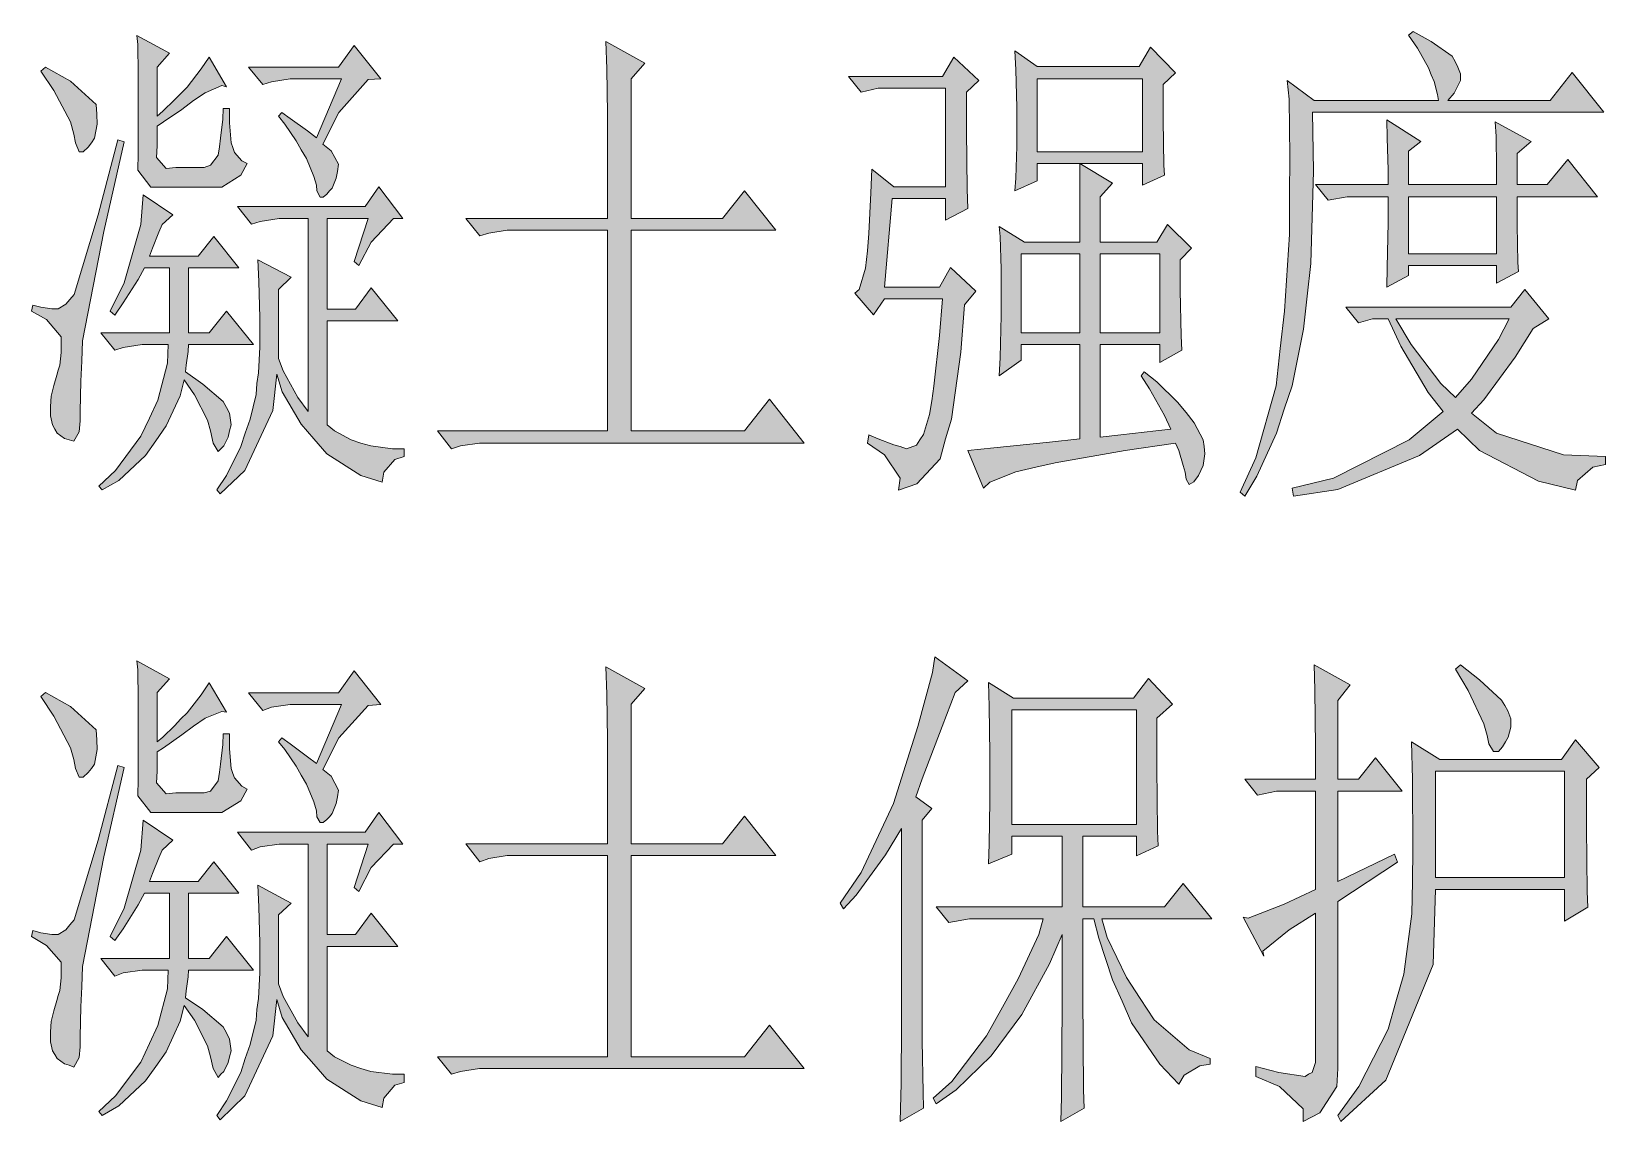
# Model space of a CAD drawing. Header units: millimetres. Extents: x 0 to 586, y 0 to 414.
# Drawn here: x 398.81 to 411.15, y 154.86 to 163.4 of the extents above; entities that cross this region are included whole.
import ezdxf

# ---------------------------------------------------------------- set-up
doc = ezdxf.new("R2010")
doc.units = ezdxf.units.MM

msp = doc.modelspace()

# ---------------------------------------------------------------- hatches: boundary and pattern name
h = msp.add_hatch(color=0)
h.dxf.hatch_style = 2
h.paths.add_polyline_path([(399.647833, 162.440056), (399.647833, 162.902194), (399.647833, 163.064472), (399.644306, 163.293778), (399.63725, 163.364333), (399.894778, 163.22675), (399.796, 163.117389), (399.796, 162.732861), (399.841861, 162.771667), (399.933583, 162.859861), (399.982972, 162.90925), (400.032361, 162.958639), (400.141722, 163.103278), (400.205222, 163.195), (400.339278, 162.962167), (400.304, 162.97275), (400.173472, 162.916306), (400.08175, 162.856333), (399.990028, 162.785778), (399.845389, 162.687), (399.796, 162.65525), (399.796, 162.500028), (399.792472, 162.408306), (399.866556, 162.323639), (399.944167, 162.330694), (400.166417, 162.330694), (400.215806, 162.348333), (400.275778, 162.425944), (400.286361, 162.492972), (400.293417, 162.56), (400.311056, 162.708167), (400.314583, 162.792833), (400.363972, 162.792833), (400.363972, 162.679944), (400.378083, 162.524722), (400.388667, 162.485917), (400.402778, 162.447111), (400.459222, 162.383611), (400.501556, 162.362444), (400.452167, 162.270722), (400.304, 162.175472), (400.205222, 162.175472), (399.8595, 162.175472), (399.746611, 162.175472), (399.644306, 162.309528)])
h = msp.add_hatch(color=0)
h.dxf.hatch_style = 2
h.paths.add_polyline_path([(408.65425, 163.011556), (408.865917, 162.856333), (409.839583, 162.856333), (409.832528, 162.902194), (409.804306, 163.0045), (409.783139, 163.057417), (409.761972, 163.110333), (409.673778, 163.265556), (409.603222, 163.367861), (409.642028, 163.396083), (409.783139, 163.318472), (409.945417, 163.202056), (409.970111, 163.159722), (409.991278, 163.117389), (410.012444, 163.064472), (410.012444, 163.011556), (409.963056, 162.912778), (409.913667, 162.856333), (410.714472, 162.856333), (410.887333, 163.075056), (411.134278, 162.764611), (408.851806, 162.764611), (408.858861, 162.302472), (408.837694, 161.579278), (408.809472, 161.32175), (408.78125, 161.064222), (408.693056, 160.619722), (408.629556, 160.436278), (408.569583, 160.249306), (408.414361, 159.910639), (408.322639, 159.755417), (408.283833, 159.787167), (408.407306, 160.055278), (408.566056, 160.619722), (408.597806, 160.912528), (408.633083, 161.205333), (408.671889, 161.805056), (408.671889, 162.108444), (408.675417, 162.415361), (408.668361, 162.866917)])
h = msp.add_hatch(color=0)
h.dxf.hatch_style = 2
h.paths.add_polyline_path([(401.094222, 162.514139), (401.16125, 162.461222), (401.217694, 162.355389), (401.210639, 162.298944), (401.200056, 162.246028), (401.168306, 162.168417), (401.147139, 162.14725), (401.125972, 162.122556), (401.09775, 162.097861), (401.073056, 162.097861), (401.048361, 162.14725), (401.044833, 162.193111), (401.023667, 162.260139), (400.967222, 162.40125), (400.924889, 162.468278), (400.886083, 162.538833), (400.797889, 162.669361), (400.7485, 162.732861), (400.773194, 162.761083), (400.840222, 162.715222), (400.974278, 162.616444), (401.044833, 162.563528), (401.242389, 163.025667), (400.921361, 163.025667), (400.840222, 163.025667), (400.692056, 163.000972), (400.625028, 162.979806), (400.512139, 163.117389), (401.217694, 163.117389), (401.341167, 163.286722), (401.549306, 163.025667), (401.450528, 163.018611), (401.221222, 162.761083)])
h = msp.add_hatch(color=0)
h.dxf.hatch_style = 2
h.paths.add_polyline_path([(403.327306, 162.609389), (403.327306, 162.7505), (403.32025, 163.103278), (403.313194, 163.318472), (403.620111, 163.149139), (403.51075, 163.025667), (403.51075, 161.932056), (404.226889, 161.932056), (404.39975, 162.14725), (404.646694, 161.840333), (403.51075, 161.840333), (403.51075, 160.266944), (404.39975, 160.266944), (404.597306, 160.513889), (404.868944, 160.171694), (402.3995, 160.171694), (402.321889, 160.171694), (402.173722, 160.150528), (402.103167, 160.125833), (401.993806, 160.266944), (403.327306, 160.266944), (403.327306, 161.840333), (402.62175, 161.840333), (402.540611, 161.840333), (402.395972, 161.815639), (402.325417, 161.794472), (402.216056, 161.932056), (403.327306, 161.932056)])
h = msp.add_hatch(color=0)
h.paths.add_polyline_path([(406.519944, 163.244389), (406.692806, 163.120917), (407.493611, 163.120917), (407.581806, 163.272611), (407.779361, 163.071528), (407.680583, 162.979806), (407.680583, 162.701111), (407.687639, 162.348333), (407.691167, 162.270722), (407.518306, 162.193111), (407.518306, 162.362444), (407.027944, 162.362444), (407.285472, 162.207222), (407.186694, 162.101389), (407.186694, 161.745083), (407.631194, 161.745083), (407.715861, 161.882667), (407.902833, 161.699222), (407.814639, 161.6075), (407.814639, 161.367611), (407.821694, 161.011306), (407.82875, 160.898417), (407.655889, 160.803167), (407.655889, 160.944278), (407.186694, 160.944278), (407.186694, 160.217556), (407.348972, 160.235194), (407.624139, 160.266944), (407.740556, 160.281056), (407.691167, 160.386889), (407.57475, 160.595028), (407.507722, 160.697333), (407.532417, 160.729083), (407.631194, 160.651472), (407.793472, 160.492722), (407.8605, 160.411583), (407.924, 160.330444), (407.994556, 160.196389), (408.001611, 160.143472), (408.008667, 160.087028), (407.994556, 159.995306), (407.976917, 159.9565), (407.959278, 159.917694), (407.920472, 159.868306), (407.902833, 159.857722), (407.885194, 159.847139), (407.8605, 159.889472), (407.853444, 159.942389), (407.839333, 159.995306), (407.804056, 160.111722), (407.779361, 160.171694), (407.38425, 160.111722), (406.833917, 160.016472), (406.682222, 159.981194), (406.527, 159.945917), (406.322389, 159.864778), (406.273, 159.818917), (406.149528, 160.111722), (406.354139, 160.132889), (406.791583, 160.17875), (407.027944, 160.203444), (407.027944, 160.944278), (406.569333, 160.944278), (406.569333, 160.820806), (406.396472, 160.697333), (406.403528, 160.841972), (406.410583, 161.170056), (406.410583, 161.3535), (406.410583, 161.533417), (406.403528, 161.790944), (406.396472, 161.868556), (406.594028, 161.745083), (407.027944, 161.745083), (407.027944, 162.362444), (406.692806, 162.362444), (406.692806, 162.224861), (406.519944, 162.14725), (406.527, 162.246028), (406.534056, 162.4965), (406.534056, 162.648194), (406.534056, 162.799889), (406.527, 163.096222)])
h.paths.add_polyline_path([(406.692806, 163.025667), (406.692806, 162.454167), (407.518306, 162.454167), (407.518306, 163.025667)])
h.paths.add_polyline_path([(407.186694, 161.653361), (407.186694, 161.036), (407.655889, 161.036), (407.655889, 161.653361)])
h.paths.add_polyline_path([(406.569333, 161.653361), (406.569333, 161.036), (407.027944, 161.036), (407.027944, 161.653361)])
h = msp.add_hatch(color=0)
h.dxf.hatch_style = 2
h.paths.add_polyline_path([(398.885833, 163.085639), (398.921111, 163.117389), (399.118667, 163.008028), (399.31975, 162.824583), (399.323278, 162.746972), (399.326806, 162.669361), (399.305639, 162.56), (399.280944, 162.524722), (399.25625, 162.489444), (399.217444, 162.454167), (399.206861, 162.454167), (399.185694, 162.454167), (399.157472, 162.524722), (399.143361, 162.59175), (399.118667, 162.687), (398.988139, 162.933944)])
h = msp.add_hatch(color=0)
h.dxf.hatch_style = 2
h.paths.add_polyline_path([(405.214667, 163.043306), (405.951972, 163.043306), (406.040167, 163.195), (406.237722, 163.011556), (406.138944, 162.919833), (406.138944, 162.616444), (406.146, 162.161361), (406.149528, 162.009667), (405.976667, 161.917944), (405.976667, 162.087278), (405.556861, 162.087278), (405.496889, 161.392306), (405.927278, 161.392306), (406.015472, 161.547528), (406.213028, 161.360556), (406.124833, 161.254722), (406.096611, 160.884306), (406.022528, 160.358667), (405.976667, 160.203444), (405.934333, 160.048222), (405.750889, 159.850667), (405.60625, 159.801278), (405.620361, 159.896528), (405.496889, 160.079972), (405.362833, 160.171694), (405.373417, 160.235194), (405.4475, 160.203444), (405.570972, 160.157583), (405.620361, 160.143472), (405.66975, 160.125833), (405.747361, 160.154056), (405.775583, 160.196389), (405.803806, 160.238722), (405.849667, 160.393944), (405.867306, 160.503306), (405.884944, 160.616194), (405.927278, 161.014833), (405.951972, 161.300583), (405.496889, 161.300583), (405.412222, 161.177111), (405.264056, 161.346444), (405.299333, 161.374667), (405.348722, 161.540472), (405.362833, 161.678056), (405.373417, 161.812111), (405.391056, 162.133139), (405.398111, 162.316583), (405.570972, 162.179), (405.976667, 162.179), (405.976667, 162.951583), (405.4475, 162.951583), (405.313444, 162.919833)])
h = msp.add_hatch(color=0)
h.paths.add_polyline_path([(409.433889, 161.392306), (409.437417, 161.547528), (409.444472, 161.900306), (409.444472, 162.101389), (409.123444, 162.101389), (408.975278, 162.073167), (408.8765, 162.196639), (409.444472, 162.196639), (409.444472, 162.309528), (409.437417, 162.563528), (409.433889, 162.704639), (409.702, 162.535306), (409.603222, 162.457694), (409.603222, 162.196639), (410.294667, 162.196639), (410.294667, 162.327167), (410.291139, 162.574111), (410.284083, 162.687), (410.566306, 162.535306), (410.456944, 162.440056), (410.456944, 162.196639), (410.689778, 162.196639), (410.852056, 162.394194), (411.084889, 162.101389), (410.456944, 162.101389), (410.456944, 161.879139), (410.460472, 161.586333), (410.467528, 161.515778), (410.294667, 161.424056), (410.294667, 161.561639), (409.603222, 161.561639), (409.603222, 161.484028)])
h.paths.add_polyline_path([(409.603222, 162.101389), (409.603222, 161.653361), (410.294667, 161.653361), (410.294667, 162.101389)])
h = msp.add_hatch(color=0)
h.dxf.hatch_style = 2
h.paths.add_polyline_path([(398.822333, 161.251194), (398.885833, 161.237083), (398.9705, 161.222972), (398.995194, 161.222972), (399.019889, 161.222972), (399.079861, 161.25825), (399.111611, 161.297056), (399.146889, 161.335861), (399.333861, 161.960278), (399.489083, 162.545889), (399.538472, 162.531778), (399.379722, 161.82975), (399.210389, 160.9725), (399.206861, 160.81375), (399.199806, 160.655), (399.19275, 160.418639), (399.19275, 160.344556), (399.185694, 160.259889), (399.143361, 160.185806), (399.108083, 160.196389), (399.069278, 160.206972), (399.012833, 160.249306), (398.995194, 160.281056), (398.977556, 160.312806), (398.959917, 160.383361), (398.959917, 160.418639), (398.959917, 160.457444), (398.966972, 160.538583), (398.977556, 160.580917), (398.988139, 160.62325), (399.009306, 160.704389), (399.019889, 160.743194), (399.034, 160.782), (399.044583, 160.880778), (399.044583, 160.944278), (399.044583, 161.00425), (398.928167, 161.138306), (398.81175, 161.205333)])
h = msp.add_hatch(color=0)
h.dxf.hatch_style = 2
h.paths.add_polyline_path([(400.339278, 161.205333), (400.550944, 160.944278), (400.042944, 160.944278), (400.039417, 160.887833), (400.025306, 160.782), (400.01825, 160.729083), (400.155833, 160.633833), (400.314583, 160.49625), (400.339278, 160.450389), (400.363972, 160.404528), (400.378083, 160.312806), (400.363972, 160.266944), (400.353389, 160.217556), (400.318111, 160.150528), (400.296944, 160.125833), (400.275778, 160.104667), (400.236972, 160.171694), (400.215806, 160.266944), (400.191111, 160.351611), (400.088806, 160.549167), (400.007667, 160.665583), (399.975917, 160.542111), (399.866556, 160.30575), (399.785417, 160.189333), (399.704278, 160.072917), (399.496139, 159.878889), (399.365611, 159.804806), (399.340917, 159.833028), (399.471444, 159.9565), (399.669, 160.224611), (399.736028, 160.365722), (399.803056, 160.506833), (399.877139, 160.796111), (399.884194, 160.944278), (399.760722, 160.944278), (399.679583, 160.944278), (399.531417, 160.919583), (399.464389, 160.898417), (399.355028, 161.036), (399.894778, 161.036), (399.894778, 161.544), (399.697222, 161.544), (399.647833, 161.452278), (399.531417, 161.268833), (399.464389, 161.173583), (399.429111, 161.205333), (399.538472, 161.427583), (399.669, 161.882667), (399.686639, 162.1155), (399.919472, 161.960278), (399.834806, 161.882667), (399.810111, 161.822694), (399.760722, 161.699222), (399.736028, 161.635722), (400.117028, 161.635722), (400.2405, 161.790944), (400.438056, 161.544), (400.042944, 161.544), (400.042944, 161.036), (400.205222, 161.036)])
h = msp.add_hatch(color=0)
h.dxf.hatch_style = 2
h.paths.add_polyline_path([(400.265194, 159.804806), (400.339278, 159.917694), (400.452167, 160.143472), (400.487444, 160.249306), (400.52625, 160.358667), (400.572111, 160.552694), (400.579167, 160.637361), (400.58975, 160.722028), (400.600333, 160.923111), (400.600333, 161.036), (400.600333, 161.152417), (400.593278, 161.438167), (400.586222, 161.6075), (400.847278, 161.469917), (400.7485, 161.374667), (400.7485, 160.834917), (400.783778, 160.736139), (400.900194, 160.528), (400.981333, 160.418639), (400.981333, 161.932056), (400.833167, 161.932056), (400.752028, 161.932056), (400.603861, 161.907361), (400.536833, 161.886194), (400.427472, 162.023778), (401.425833, 162.023778), (401.535194, 162.179), (401.722167, 161.932056), (401.648083, 161.932056), (401.475222, 161.745083), (401.376444, 161.561639), (401.341167, 161.593389), (401.450528, 161.932056), (401.1295, 161.932056), (401.1295, 161.219444), (401.35175, 161.219444), (401.475222, 161.388778), (401.683361, 161.127722), (401.1295, 161.127722), (401.1295, 160.312806), (401.185944, 160.266944), (401.316472, 160.196389), (401.394083, 160.171694), (401.471694, 160.150528), (401.641028, 160.125833), (401.73275, 160.125833), (401.73275, 160.065861), (401.658667, 160.041167), (401.574, 159.942389), (401.559889, 159.864778), (401.394083, 159.917694), (401.125972, 160.087028), (401.023667, 160.203444), (400.924889, 160.319861), (400.776722, 160.573861), (400.734389, 160.711444), (400.702639, 160.425694), (400.483917, 159.9565), (400.289889, 159.773056)])
h = msp.add_hatch(color=0)
h.paths.add_polyline_path([(410.580417, 161.06775), (410.439306, 160.8455), (410.195889, 160.510361), (410.097111, 160.404528), (410.294667, 160.249306), (410.820306, 160.079972), (411.148389, 160.065861), (411.148389, 160.002361), (411.049611, 159.981194), (410.929667, 159.878889), (410.912028, 159.801278), (410.62275, 159.871833), (410.160611, 160.111722), (409.98775, 160.281056), (409.691417, 160.072917), (409.049361, 159.808333), (408.703639, 159.755417), (408.693056, 159.818917), (409.017611, 159.896528), (409.610278, 160.196389), (409.874861, 160.418639), (409.758444, 160.566806), (409.54325, 160.930167), (409.444472, 161.145361), (409.321, 161.145361), (409.211639, 161.113611), (409.112861, 161.237083), (410.407556, 161.237083), (410.516917, 161.374667), (410.703889, 161.145361)])
h.paths.add_polyline_path([(409.504444, 161.145361), (409.624389, 160.944278), (409.857222, 160.637361), (409.973639, 160.528), (410.097111, 160.672639), (410.308778, 160.983083), (410.393444, 161.145361)])
h = msp.add_hatch(color=0)
h.dxf.hatch_style = 2
h.paths.add_polyline_path([(399.647833, 157.536444), (399.647833, 157.998583), (399.647833, 158.160861), (399.644306, 158.393694), (399.63725, 158.46425), (399.894778, 158.323139), (399.796, 158.217306), (399.796, 157.82925), (399.841861, 157.868056), (399.933583, 157.95625), (399.982972, 158.009167), (400.032361, 158.058556), (400.141722, 158.199667), (400.205222, 158.291389), (400.339278, 158.062083), (400.304, 158.069139), (400.173472, 158.016222), (400.08175, 157.952722), (399.990028, 157.885694), (399.845389, 157.783389), (399.796, 157.751639), (399.796, 157.599944), (399.792472, 157.508222), (399.866556, 157.423556), (399.944167, 157.430611), (400.166417, 157.430611), (400.215806, 157.444722), (400.275778, 157.525861), (400.286361, 157.592889), (400.293417, 157.656389), (400.311056, 157.808083), (400.314583, 157.89275), (400.363972, 157.89275), (400.363972, 157.776333), (400.378083, 157.621111), (400.388667, 157.582306), (400.402778, 157.547028), (400.459222, 157.483528), (400.501556, 157.458833), (400.452167, 157.367111), (400.304, 157.275389), (400.205222, 157.275389), (399.8595, 157.275389), (399.746611, 157.275389), (399.644306, 157.405917)])
h = msp.add_hatch(color=0)
h.dxf.hatch_style = 2
h.paths.add_polyline_path([(403.327306, 157.709306), (403.327306, 157.846889), (403.32025, 158.203194), (403.313194, 158.418389), (403.620111, 158.249056), (403.51075, 158.125583), (403.51075, 157.031972), (404.226889, 157.031972), (404.39975, 157.247167), (404.646694, 156.94025), (403.51075, 156.94025), (403.51075, 155.363333), (404.39975, 155.363333), (404.597306, 155.610278), (404.868944, 155.271611), (402.3995, 155.271611), (402.321889, 155.271611), (402.173722, 155.246917), (402.103167, 155.22575), (401.993806, 155.363333), (403.327306, 155.363333), (403.327306, 156.94025), (402.62175, 156.94025), (402.540611, 156.94025), (402.395972, 156.915556), (402.325417, 156.890861), (402.216056, 157.031972), (403.327306, 157.031972)])
h = msp.add_hatch(color=0)
h.dxf.hatch_style = 2
h.paths.add_polyline_path([(405.793222, 155.7655), (405.793222, 155.486806), (405.800278, 155.084639), (405.803806, 154.961167), (405.620361, 154.855333), (405.627417, 155.155194), (405.630944, 155.624389), (405.630944, 155.79725), (405.630944, 157.151917), (405.503944, 156.943778), (405.274639, 156.629806), (405.175861, 156.520444), (405.151167, 156.566306), (405.313444, 156.806194), (405.567444, 157.345944), (405.662694, 157.645806), (405.757944, 157.949194), (405.874361, 158.372528), (405.892, 158.496), (406.149528, 158.309028), (406.05075, 158.217306), (405.948444, 157.949194), (405.793222, 157.539972), (405.743833, 157.398861), (405.867306, 157.307139), (405.793222, 157.215417)])
h = msp.add_hatch(color=0)
h.dxf.hatch_style = 2
h.paths.add_polyline_path([(408.308528, 156.456944), (408.347333, 156.449889), (408.629556, 156.55925), (408.8765, 156.672139), (408.8765, 157.444722), (408.569583, 157.444722), (408.421417, 157.412972), (408.322639, 157.536444), (408.8765, 157.536444), (408.8765, 157.790444), (408.869444, 158.238472), (408.865917, 158.4325), (409.148139, 158.277278), (409.049361, 158.153806), (409.049361, 157.536444), (409.211639, 157.536444), (409.345694, 157.705778), (409.553833, 157.444722), (409.049361, 157.444722), (409.049361, 156.735639), (409.493861, 156.950833), (409.518556, 156.887333), (409.049361, 156.580417), (409.049361, 155.271611), (409.042306, 155.1305), (408.90825, 154.922361), (408.777722, 154.855333), (408.777722, 154.954111), (408.594278, 155.1305), (408.407306, 155.208111), (408.407306, 155.285722), (408.587222, 155.239861), (408.795361, 155.208111), (408.820056, 155.22575), (408.848278, 155.239861), (408.8765, 155.317472), (408.8765, 155.377444), (408.8765, 156.488694), (408.668361, 156.358167), (408.46375, 156.188833), (408.470806, 156.150028)])
h = msp.add_hatch(color=0)
h.dxf.hatch_style = 2
h.paths.add_polyline_path([(410.012444, 158.4325), (410.160611, 158.316083), (410.333472, 158.157333), (410.358167, 158.115), (410.382861, 158.072667), (410.407556, 158.009167), (410.407556, 157.984472), (410.407556, 157.945667), (410.386389, 157.868056), (410.365222, 157.82925), (410.340528, 157.790444), (410.308778, 157.755167), (410.294667, 157.755167), (410.269972, 157.755167), (410.234694, 157.815139), (410.220583, 157.878639), (410.195889, 157.970361), (410.072417, 158.231417), (409.973639, 158.40075)])
h = msp.add_hatch(color=0)
h.dxf.hatch_style = 2
h.paths.add_polyline_path([(401.094222, 157.614056), (401.16125, 157.561139), (401.217694, 157.451778), (401.210639, 157.398861), (401.200056, 157.345944), (401.168306, 157.268333), (401.147139, 157.243639), (401.125972, 157.222472), (401.09775, 157.197778), (401.073056, 157.197778), (401.048361, 157.243639), (401.044833, 157.2895), (401.023667, 157.360056), (400.967222, 157.497639), (400.924889, 157.568194), (400.886083, 157.63875), (400.797889, 157.769278), (400.7485, 157.82925), (400.773194, 157.861), (400.840222, 157.815139), (400.974278, 157.712833), (401.044833, 157.659917), (401.242389, 158.122056), (400.921361, 158.122056), (400.840222, 158.122056), (400.692056, 158.100889), (400.625028, 158.076194), (400.512139, 158.213778), (401.217694, 158.213778), (401.341167, 158.386639), (401.549306, 158.122056), (401.450528, 158.115), (401.221222, 157.861)])
h = msp.add_hatch(color=0)
h.paths.add_polyline_path([(407.631194, 158.016222), (407.631194, 157.631694), (407.63825, 157.13075), (407.641778, 157.014333), (407.472444, 156.936722), (407.472444, 157.091944), (407.052639, 157.091944), (407.052639, 156.538083), (407.691167, 156.538083), (407.839333, 156.721528), (408.061583, 156.442833), (407.200806, 156.442833), (407.243139, 156.298194), (407.394833, 155.984222), (407.500667, 155.818417), (407.610028, 155.652611), (407.885194, 155.41625), (408.051, 155.349222), (408.051, 155.303361), (407.969861, 155.292778), (407.846389, 155.218694), (407.804056, 155.148139), (407.655889, 155.303361), (407.433639, 155.627917), (407.359556, 155.79725), (407.285472, 155.966583), (407.176111, 156.291139), (407.137306, 156.442833), (407.052639, 156.442833), (407.052639, 155.843111), (407.056167, 155.102278), (407.063222, 154.961167), (406.879778, 154.855333), (406.883306, 155.045833), (406.890361, 155.779611), (406.890361, 156.319361), (406.791583, 156.090056), (406.572861, 155.694944), (406.452917, 155.532667), (406.332972, 155.370389), (406.057806, 155.102278), (405.902583, 154.992917), (405.877889, 155.038778), (406.026056, 155.169306), (406.297694, 155.525611), (406.421167, 155.751389), (406.544639, 155.973639), (406.706917, 156.319361), (406.742194, 156.442833), (406.163639, 156.442833), (406.001361, 156.414611), (405.902583, 156.538083), (406.890361, 156.538083), (406.890361, 157.091944), (406.49525, 157.091944), (406.49525, 156.950833), (406.311806, 156.873222), (406.318861, 157.028444), (406.322389, 157.367111), (406.322389, 157.554083), (406.322389, 157.737528), (406.318861, 158.107944), (406.311806, 158.294917), (406.509361, 158.171444), (407.44775, 158.171444), (407.567694, 158.326667), (407.754667, 158.125583)])
h.paths.add_polyline_path([(406.49525, 158.079722), (406.49525, 157.183667), (407.472444, 157.183667), (407.472444, 158.079722)])
h = msp.add_hatch(color=0)
h.dxf.hatch_style = 2
h.paths.add_polyline_path([(398.885833, 158.185556), (398.921111, 158.217306), (399.118667, 158.107944), (399.31975, 157.9245), (399.323278, 157.846889), (399.326806, 157.769278), (399.305639, 157.656389), (399.280944, 157.621111), (399.25625, 157.589361), (399.217444, 157.554083), (399.206861, 157.554083), (399.185694, 157.554083), (399.157472, 157.621111), (399.143361, 157.691667), (399.118667, 157.783389), (398.988139, 158.030333)])
h = msp.add_hatch(color=0)
h.paths.add_polyline_path([(411.000222, 157.536444), (411.000222, 157.158972), (411.00375, 156.658028), (411.010806, 156.534556), (410.827361, 156.425194), (410.827361, 156.672139), (409.814889, 156.672139), (409.79725, 156.086528), (409.426833, 155.179889), (409.074056, 154.855333), (409.049361, 154.901194), (409.215167, 155.1305), (409.444472, 155.578528), (409.504444, 155.793722), (409.567944, 156.008917), (409.631444, 156.481639), (409.634972, 156.735639), (409.6385, 156.989639), (409.634972, 157.536444), (409.627917, 157.82925), (409.850167, 157.691667), (410.802667, 157.691667), (410.912028, 157.846889), (411.099, 157.628167)])
h.paths.add_polyline_path([(409.814889, 157.599944), (409.814889, 156.767389), (410.827361, 156.767389), (410.827361, 157.599944)])
h = msp.add_hatch(color=0)
h.dxf.hatch_style = 2
h.paths.add_polyline_path([(398.822333, 156.351111), (398.885833, 156.333472), (398.9705, 156.319361), (398.995194, 156.319361), (399.019889, 156.319361), (399.079861, 156.358167), (399.111611, 156.396972), (399.146889, 156.435778), (399.333861, 157.060194), (399.489083, 157.645806), (399.538472, 157.628167), (399.379722, 156.929667), (399.210389, 156.068889), (399.206861, 155.910139), (399.199806, 155.754917), (399.19275, 155.518556), (399.19275, 155.440944), (399.185694, 155.356278), (399.143361, 155.282194), (399.108083, 155.296306), (399.069278, 155.306889), (399.012833, 155.349222), (398.995194, 155.380972), (398.977556, 155.409194), (398.959917, 155.47975), (398.959917, 155.518556), (398.959917, 155.557361), (398.966972, 155.6385), (398.977556, 155.680833), (398.988139, 155.723167), (399.009306, 155.804306), (399.019889, 155.843111), (399.034, 155.881917), (399.044583, 155.980694), (399.044583, 156.044194), (399.044583, 156.104167), (398.928167, 156.234694), (398.81175, 156.30525)])
h = msp.add_hatch(color=0)
h.dxf.hatch_style = 2
h.paths.add_polyline_path([(400.339278, 156.30525), (400.550944, 156.040667), (400.042944, 156.040667), (400.039417, 155.98775), (400.025306, 155.878389), (400.01825, 155.825472), (400.155833, 155.73375), (400.314583, 155.596167), (400.339278, 155.550306), (400.363972, 155.500917), (400.378083, 155.409194), (400.363972, 155.363333), (400.353389, 155.317472), (400.318111, 155.246917), (400.296944, 155.22575), (400.275778, 155.201056), (400.236972, 155.271611), (400.215806, 155.363333), (400.191111, 155.448), (400.088806, 155.649083), (400.007667, 155.7655), (399.975917, 155.642028), (399.866556, 155.402139), (399.785417, 155.285722), (399.704278, 155.172833), (399.496139, 154.978806), (399.365611, 154.901194), (399.340917, 154.932944), (399.471444, 155.056417), (399.669, 155.321), (399.736028, 155.465639), (399.803056, 155.60675), (399.877139, 155.896028), (399.884194, 156.040667), (399.760722, 156.040667), (399.679583, 156.040667), (399.531417, 156.0195), (399.464389, 155.994806), (399.355028, 156.132389), (399.894778, 156.132389), (399.894778, 156.643917), (399.697222, 156.643917), (399.647833, 156.552194), (399.531417, 156.365222), (399.464389, 156.2735), (399.429111, 156.30525), (399.538472, 156.5275), (399.669, 156.982583), (399.686639, 157.215417), (399.919472, 157.060194), (399.834806, 156.982583), (399.810111, 156.922611), (399.760722, 156.799139), (399.736028, 156.735639), (400.117028, 156.735639), (400.2405, 156.890861), (400.438056, 156.643917), (400.042944, 156.643917), (400.042944, 156.132389), (400.205222, 156.132389)])
h = msp.add_hatch(color=0)
h.dxf.hatch_style = 2
h.paths.add_polyline_path([(400.265194, 154.901194), (400.339278, 155.017611), (400.452167, 155.239861), (400.487444, 155.349222), (400.52625, 155.458583), (400.572111, 155.649083), (400.579167, 155.73375), (400.58975, 155.818417), (400.600333, 156.0195), (400.600333, 156.135917), (400.600333, 156.252333), (400.593278, 156.538083), (400.586222, 156.707417), (400.847278, 156.566306), (400.7485, 156.474583), (400.7485, 155.934833), (400.783778, 155.836056), (400.900194, 155.627917), (400.981333, 155.518556), (400.981333, 157.028444), (400.833167, 157.028444), (400.752028, 157.028444), (400.603861, 157.007278), (400.536833, 156.982583), (400.427472, 157.123694), (401.425833, 157.123694), (401.535194, 157.275389), (401.722167, 157.028444), (401.648083, 157.028444), (401.475222, 156.845), (401.376444, 156.658028), (401.341167, 156.689778), (401.450528, 157.028444), (401.1295, 157.028444), (401.1295, 156.319361), (401.35175, 156.319361), (401.475222, 156.488694), (401.683361, 156.227639), (401.1295, 156.227639), (401.1295, 155.409194), (401.185944, 155.363333), (401.316472, 155.296306), (401.394083, 155.271611), (401.471694, 155.246917), (401.641028, 155.22575), (401.73275, 155.22575), (401.73275, 155.16225), (401.658667, 155.141083), (401.574, 155.038778), (401.559889, 154.964694), (401.394083, 155.017611), (401.125972, 155.186944), (401.023667, 155.303361), (400.924889, 155.41625), (400.776722, 155.67025), (400.734389, 155.811361), (400.702639, 155.525611), (400.483917, 155.056417), (400.289889, 154.869444)])

# ---------------------------------------------------------------- linework, layer by layer
at = {"color": 0, "lineweight": 0}
for points in [[(399.647833, 162.440056), (399.647833, 162.902194), (399.647833, 163.064472), (399.644306, 163.293778), (399.63725, 163.364333), (399.894778, 163.22675), (399.796, 163.117389), (399.796, 162.732861), (399.841861, 162.771667), (399.933583, 162.859861), (399.982972, 162.90925), (400.032361, 162.958639), (400.141722, 163.103278), (400.205222, 163.195), (400.339278, 162.962167), (400.304, 162.97275), (400.173472, 162.916306), (400.08175, 162.856333), (399.990028, 162.785778), (399.845389, 162.687), (399.796, 162.65525), (399.796, 162.500028), (399.792472, 162.408306), (399.866556, 162.323639), (399.944167, 162.330694), (400.166417, 162.330694), (400.215806, 162.348333), (400.275778, 162.425944), (400.286361, 162.492972), (400.293417, 162.56), (400.311056, 162.708167), (400.314583, 162.792833), (400.363972, 162.792833), (400.363972, 162.679944), (400.378083, 162.524722), (400.388667, 162.485917), (400.402778, 162.447111), (400.459222, 162.383611), (400.501556, 162.362444), (400.452167, 162.270722), (400.304, 162.175472), (400.205222, 162.175472), (399.8595, 162.175472), (399.746611, 162.175472), (399.644306, 162.309528)], [(408.65425, 163.011556), (408.865917, 162.856333), (409.839583, 162.856333), (409.832528, 162.902194), (409.804306, 163.0045), (409.783139, 163.057417), (409.761972, 163.110333), (409.673778, 163.265556), (409.603222, 163.367861), (409.642028, 163.396083), (409.783139, 163.318472), (409.945417, 163.202056), (409.970111, 163.159722), (409.991278, 163.117389), (410.012444, 163.064472), (410.012444, 163.011556), (409.963056, 162.912778), (409.913667, 162.856333), (410.714472, 162.856333), (410.887333, 163.075056), (411.134278, 162.764611), (408.851806, 162.764611), (408.858861, 162.302472), (408.837694, 161.579278), (408.809472, 161.32175), (408.78125, 161.064222), (408.693056, 160.619722), (408.629556, 160.436278), (408.569583, 160.249306), (408.414361, 159.910639), (408.322639, 159.755417), (408.283833, 159.787167), (408.407306, 160.055278), (408.566056, 160.619722), (408.597806, 160.912528), (408.633083, 161.205333), (408.671889, 161.805056), (408.671889, 162.108444), (408.675417, 162.415361), (408.668361, 162.866917)], [(401.094222, 162.514139), (401.16125, 162.461222), (401.217694, 162.355389), (401.210639, 162.298944), (401.200056, 162.246028), (401.168306, 162.168417), (401.147139, 162.14725), (401.125972, 162.122556), (401.09775, 162.097861), (401.073056, 162.097861), (401.048361, 162.14725), (401.044833, 162.193111), (401.023667, 162.260139), (400.967222, 162.40125), (400.924889, 162.468278), (400.886083, 162.538833), (400.797889, 162.669361), (400.7485, 162.732861), (400.773194, 162.761083), (400.840222, 162.715222), (400.974278, 162.616444), (401.044833, 162.563528), (401.242389, 163.025667), (400.921361, 163.025667), (400.840222, 163.025667), (400.692056, 163.000972), (400.625028, 162.979806), (400.512139, 163.117389), (401.217694, 163.117389), (401.341167, 163.286722), (401.549306, 163.025667), (401.450528, 163.018611), (401.221222, 162.761083)], [(403.327306, 162.609389), (403.327306, 162.7505), (403.32025, 163.103278), (403.313194, 163.318472), (403.620111, 163.149139), (403.51075, 163.025667), (403.51075, 161.932056), (404.226889, 161.932056), (404.39975, 162.14725), (404.646694, 161.840333), (403.51075, 161.840333), (403.51075, 160.266944), (404.39975, 160.266944), (404.597306, 160.513889), (404.868944, 160.171694), (402.3995, 160.171694), (402.321889, 160.171694), (402.173722, 160.150528), (402.103167, 160.125833), (401.993806, 160.266944), (403.327306, 160.266944), (403.327306, 161.840333), (402.62175, 161.840333), (402.540611, 161.840333), (402.395972, 161.815639), (402.325417, 161.794472), (402.216056, 161.932056), (403.327306, 161.932056)], [(406.519944, 163.244389), (406.692806, 163.120917), (407.493611, 163.120917), (407.581806, 163.272611), (407.779361, 163.071528), (407.680583, 162.979806), (407.680583, 162.701111), (407.687639, 162.348333), (407.691167, 162.270722), (407.518306, 162.193111), (407.518306, 162.362444), (407.027944, 162.362444), (407.285472, 162.207222), (407.186694, 162.101389), (407.186694, 161.745083), (407.631194, 161.745083), (407.715861, 161.882667), (407.902833, 161.699222), (407.814639, 161.6075), (407.814639, 161.367611), (407.821694, 161.011306), (407.82875, 160.898417), (407.655889, 160.803167), (407.655889, 160.944278), (407.186694, 160.944278), (407.186694, 160.217556), (407.348972, 160.235194), (407.624139, 160.266944), (407.740556, 160.281056), (407.691167, 160.386889), (407.57475, 160.595028), (407.507722, 160.697333), (407.532417, 160.729083), (407.631194, 160.651472), (407.793472, 160.492722), (407.8605, 160.411583), (407.924, 160.330444), (407.994556, 160.196389), (408.001611, 160.143472), (408.008667, 160.087028), (407.994556, 159.995306), (407.976917, 159.9565), (407.959278, 159.917694), (407.920472, 159.868306), (407.902833, 159.857722), (407.885194, 159.847139), (407.8605, 159.889472), (407.853444, 159.942389), (407.839333, 159.995306), (407.804056, 160.111722), (407.779361, 160.171694), (407.38425, 160.111722), (406.833917, 160.016472), (406.682222, 159.981194), (406.527, 159.945917), (406.322389, 159.864778), (406.273, 159.818917), (406.149528, 160.111722), (406.354139, 160.132889), (406.791583, 160.17875), (407.027944, 160.203444), (407.027944, 160.944278), (406.569333, 160.944278), (406.569333, 160.820806), (406.396472, 160.697333), (406.403528, 160.841972), (406.410583, 161.170056), (406.410583, 161.3535), (406.410583, 161.533417), (406.403528, 161.790944), (406.396472, 161.868556), (406.594028, 161.745083), (407.027944, 161.745083), (407.027944, 162.362444), (406.692806, 162.362444), (406.692806, 162.224861), (406.519944, 162.14725), (406.527, 162.246028), (406.534056, 162.4965), (406.534056, 162.648194), (406.534056, 162.799889), (406.527, 163.096222)], [(398.885833, 163.085639), (398.921111, 163.117389), (399.118667, 163.008028), (399.31975, 162.824583), (399.323278, 162.746972), (399.326806, 162.669361), (399.305639, 162.56), (399.280944, 162.524722), (399.25625, 162.489444), (399.217444, 162.454167), (399.206861, 162.454167), (399.185694, 162.454167), (399.157472, 162.524722), (399.143361, 162.59175), (399.118667, 162.687), (398.988139, 162.933944)], [(405.214667, 163.043306), (405.951972, 163.043306), (406.040167, 163.195), (406.237722, 163.011556), (406.138944, 162.919833), (406.138944, 162.616444), (406.146, 162.161361), (406.149528, 162.009667), (405.976667, 161.917944), (405.976667, 162.087278), (405.556861, 162.087278), (405.496889, 161.392306), (405.927278, 161.392306), (406.015472, 161.547528), (406.213028, 161.360556), (406.124833, 161.254722), (406.096611, 160.884306), (406.022528, 160.358667), (405.976667, 160.203444), (405.934333, 160.048222), (405.750889, 159.850667), (405.60625, 159.801278), (405.620361, 159.896528), (405.496889, 160.079972), (405.362833, 160.171694), (405.373417, 160.235194), (405.4475, 160.203444), (405.570972, 160.157583), (405.620361, 160.143472), (405.66975, 160.125833), (405.747361, 160.154056), (405.775583, 160.196389), (405.803806, 160.238722), (405.849667, 160.393944), (405.867306, 160.503306), (405.884944, 160.616194), (405.927278, 161.014833), (405.951972, 161.300583), (405.496889, 161.300583), (405.412222, 161.177111), (405.264056, 161.346444), (405.299333, 161.374667), (405.348722, 161.540472), (405.362833, 161.678056), (405.373417, 161.812111), (405.391056, 162.133139), (405.398111, 162.316583), (405.570972, 162.179), (405.976667, 162.179), (405.976667, 162.951583), (405.4475, 162.951583), (405.313444, 162.919833)], [(406.692806, 163.025667), (406.692806, 162.454167), (407.518306, 162.454167), (407.518306, 163.025667)], [(409.433889, 161.392306), (409.437417, 161.547528), (409.444472, 161.900306), (409.444472, 162.101389), (409.123444, 162.101389), (408.975278, 162.073167), (408.8765, 162.196639), (409.444472, 162.196639), (409.444472, 162.309528), (409.437417, 162.563528), (409.433889, 162.704639), (409.702, 162.535306), (409.603222, 162.457694), (409.603222, 162.196639), (410.294667, 162.196639), (410.294667, 162.327167), (410.291139, 162.574111), (410.284083, 162.687), (410.566306, 162.535306), (410.456944, 162.440056), (410.456944, 162.196639), (410.689778, 162.196639), (410.852056, 162.394194), (411.084889, 162.101389), (410.456944, 162.101389), (410.456944, 161.879139), (410.460472, 161.586333), (410.467528, 161.515778), (410.294667, 161.424056), (410.294667, 161.561639), (409.603222, 161.561639), (409.603222, 161.484028)], [(398.822333, 161.251194), (398.885833, 161.237083), (398.9705, 161.222972), (398.995194, 161.222972), (399.019889, 161.222972), (399.079861, 161.25825), (399.111611, 161.297056), (399.146889, 161.335861), (399.333861, 161.960278), (399.489083, 162.545889), (399.538472, 162.531778), (399.379722, 161.82975), (399.210389, 160.9725), (399.206861, 160.81375), (399.199806, 160.655), (399.19275, 160.418639), (399.19275, 160.344556), (399.185694, 160.259889), (399.143361, 160.185806), (399.108083, 160.196389), (399.069278, 160.206972), (399.012833, 160.249306), (398.995194, 160.281056), (398.977556, 160.312806), (398.959917, 160.383361), (398.959917, 160.418639), (398.959917, 160.457444), (398.966972, 160.538583), (398.977556, 160.580917), (398.988139, 160.62325), (399.009306, 160.704389), (399.019889, 160.743194), (399.034, 160.782), (399.044583, 160.880778), (399.044583, 160.944278), (399.044583, 161.00425), (398.928167, 161.138306), (398.81175, 161.205333)], [(400.339278, 161.205333), (400.550944, 160.944278), (400.042944, 160.944278), (400.039417, 160.887833), (400.025306, 160.782), (400.01825, 160.729083), (400.155833, 160.633833), (400.314583, 160.49625), (400.339278, 160.450389), (400.363972, 160.404528), (400.378083, 160.312806), (400.363972, 160.266944), (400.353389, 160.217556), (400.318111, 160.150528), (400.296944, 160.125833), (400.275778, 160.104667), (400.236972, 160.171694), (400.215806, 160.266944), (400.191111, 160.351611), (400.088806, 160.549167), (400.007667, 160.665583), (399.975917, 160.542111), (399.866556, 160.30575), (399.785417, 160.189333), (399.704278, 160.072917), (399.496139, 159.878889), (399.365611, 159.804806), (399.340917, 159.833028), (399.471444, 159.9565), (399.669, 160.224611), (399.736028, 160.365722), (399.803056, 160.506833), (399.877139, 160.796111), (399.884194, 160.944278), (399.760722, 160.944278), (399.679583, 160.944278), (399.531417, 160.919583), (399.464389, 160.898417), (399.355028, 161.036), (399.894778, 161.036), (399.894778, 161.544), (399.697222, 161.544), (399.647833, 161.452278), (399.531417, 161.268833), (399.464389, 161.173583), (399.429111, 161.205333), (399.538472, 161.427583), (399.669, 161.882667), (399.686639, 162.1155), (399.919472, 161.960278), (399.834806, 161.882667), (399.810111, 161.822694), (399.760722, 161.699222), (399.736028, 161.635722), (400.117028, 161.635722), (400.2405, 161.790944), (400.438056, 161.544), (400.042944, 161.544), (400.042944, 161.036), (400.205222, 161.036)], [(400.265194, 159.804806), (400.339278, 159.917694), (400.452167, 160.143472), (400.487444, 160.249306), (400.52625, 160.358667), (400.572111, 160.552694), (400.579167, 160.637361), (400.58975, 160.722028), (400.600333, 160.923111), (400.600333, 161.036), (400.600333, 161.152417), (400.593278, 161.438167), (400.586222, 161.6075), (400.847278, 161.469917), (400.7485, 161.374667), (400.7485, 160.834917), (400.783778, 160.736139), (400.900194, 160.528), (400.981333, 160.418639), (400.981333, 161.932056), (400.833167, 161.932056), (400.752028, 161.932056), (400.603861, 161.907361), (400.536833, 161.886194), (400.427472, 162.023778), (401.425833, 162.023778), (401.535194, 162.179), (401.722167, 161.932056), (401.648083, 161.932056), (401.475222, 161.745083), (401.376444, 161.561639), (401.341167, 161.593389), (401.450528, 161.932056), (401.1295, 161.932056), (401.1295, 161.219444), (401.35175, 161.219444), (401.475222, 161.388778), (401.683361, 161.127722), (401.1295, 161.127722), (401.1295, 160.312806), (401.185944, 160.266944), (401.316472, 160.196389), (401.394083, 160.171694), (401.471694, 160.150528), (401.641028, 160.125833), (401.73275, 160.125833), (401.73275, 160.065861), (401.658667, 160.041167), (401.574, 159.942389), (401.559889, 159.864778), (401.394083, 159.917694), (401.125972, 160.087028), (401.023667, 160.203444), (400.924889, 160.319861), (400.776722, 160.573861), (400.734389, 160.711444), (400.702639, 160.425694), (400.483917, 159.9565), (400.289889, 159.773056)], [(409.603222, 162.101389), (409.603222, 161.653361), (410.294667, 161.653361), (410.294667, 162.101389)], [(406.569333, 161.653361), (406.569333, 161.036), (407.027944, 161.036), (407.027944, 161.653361)], [(407.186694, 161.653361), (407.186694, 161.036), (407.655889, 161.036), (407.655889, 161.653361)], [(410.580417, 161.06775), (410.439306, 160.8455), (410.195889, 160.510361), (410.097111, 160.404528), (410.294667, 160.249306), (410.820306, 160.079972), (411.148389, 160.065861), (411.148389, 160.002361), (411.049611, 159.981194), (410.929667, 159.878889), (410.912028, 159.801278), (410.62275, 159.871833), (410.160611, 160.111722), (409.98775, 160.281056), (409.691417, 160.072917), (409.049361, 159.808333), (408.703639, 159.755417), (408.693056, 159.818917), (409.017611, 159.896528), (409.610278, 160.196389), (409.874861, 160.418639), (409.758444, 160.566806), (409.54325, 160.930167), (409.444472, 161.145361), (409.321, 161.145361), (409.211639, 161.113611), (409.112861, 161.237083), (410.407556, 161.237083), (410.516917, 161.374667), (410.703889, 161.145361)], [(409.504444, 161.145361), (409.624389, 160.944278), (409.857222, 160.637361), (409.973639, 160.528), (410.097111, 160.672639), (410.308778, 160.983083), (410.393444, 161.145361)], [(399.647833, 157.536444), (399.647833, 157.998583), (399.647833, 158.160861), (399.644306, 158.393694), (399.63725, 158.46425), (399.894778, 158.323139), (399.796, 158.217306), (399.796, 157.82925), (399.841861, 157.868056), (399.933583, 157.95625), (399.982972, 158.009167), (400.032361, 158.058556), (400.141722, 158.199667), (400.205222, 158.291389), (400.339278, 158.062083), (400.304, 158.069139), (400.173472, 158.016222), (400.08175, 157.952722), (399.990028, 157.885694), (399.845389, 157.783389), (399.796, 157.751639), (399.796, 157.599944), (399.792472, 157.508222), (399.866556, 157.423556), (399.944167, 157.430611), (400.166417, 157.430611), (400.215806, 157.444722), (400.275778, 157.525861), (400.286361, 157.592889), (400.293417, 157.656389), (400.311056, 157.808083), (400.314583, 157.89275), (400.363972, 157.89275), (400.363972, 157.776333), (400.378083, 157.621111), (400.388667, 157.582306), (400.402778, 157.547028), (400.459222, 157.483528), (400.501556, 157.458833), (400.452167, 157.367111), (400.304, 157.275389), (400.205222, 157.275389), (399.8595, 157.275389), (399.746611, 157.275389), (399.644306, 157.405917)], [(403.327306, 157.709306), (403.327306, 157.846889), (403.32025, 158.203194), (403.313194, 158.418389), (403.620111, 158.249056), (403.51075, 158.125583), (403.51075, 157.031972), (404.226889, 157.031972), (404.39975, 157.247167), (404.646694, 156.94025), (403.51075, 156.94025), (403.51075, 155.363333), (404.39975, 155.363333), (404.597306, 155.610278), (404.868944, 155.271611), (402.3995, 155.271611), (402.321889, 155.271611), (402.173722, 155.246917), (402.103167, 155.22575), (401.993806, 155.363333), (403.327306, 155.363333), (403.327306, 156.94025), (402.62175, 156.94025), (402.540611, 156.94025), (402.395972, 156.915556), (402.325417, 156.890861), (402.216056, 157.031972), (403.327306, 157.031972)], [(405.793222, 155.7655), (405.793222, 155.486806), (405.800278, 155.084639), (405.803806, 154.961167), (405.620361, 154.855333), (405.627417, 155.155194), (405.630944, 155.624389), (405.630944, 155.79725), (405.630944, 157.151917), (405.503944, 156.943778), (405.274639, 156.629806), (405.175861, 156.520444), (405.151167, 156.566306), (405.313444, 156.806194), (405.567444, 157.345944), (405.662694, 157.645806), (405.757944, 157.949194), (405.874361, 158.372528), (405.892, 158.496), (406.149528, 158.309028), (406.05075, 158.217306), (405.948444, 157.949194), (405.793222, 157.539972), (405.743833, 157.398861), (405.867306, 157.307139), (405.793222, 157.215417)], [(408.308528, 156.456944), (408.347333, 156.449889), (408.629556, 156.55925), (408.8765, 156.672139), (408.8765, 157.444722), (408.569583, 157.444722), (408.421417, 157.412972), (408.322639, 157.536444), (408.8765, 157.536444), (408.8765, 157.790444), (408.869444, 158.238472), (408.865917, 158.4325), (409.148139, 158.277278), (409.049361, 158.153806), (409.049361, 157.536444), (409.211639, 157.536444), (409.345694, 157.705778), (409.553833, 157.444722), (409.049361, 157.444722), (409.049361, 156.735639), (409.493861, 156.950833), (409.518556, 156.887333), (409.049361, 156.580417), (409.049361, 155.271611), (409.042306, 155.1305), (408.90825, 154.922361), (408.777722, 154.855333), (408.777722, 154.954111), (408.594278, 155.1305), (408.407306, 155.208111), (408.407306, 155.285722), (408.587222, 155.239861), (408.795361, 155.208111), (408.820056, 155.22575), (408.848278, 155.239861), (408.8765, 155.317472), (408.8765, 155.377444), (408.8765, 156.488694), (408.668361, 156.358167), (408.46375, 156.188833), (408.470806, 156.150028)], [(410.012444, 158.4325), (410.160611, 158.316083), (410.333472, 158.157333), (410.358167, 158.115), (410.382861, 158.072667), (410.407556, 158.009167), (410.407556, 157.984472), (410.407556, 157.945667), (410.386389, 157.868056), (410.365222, 157.82925), (410.340528, 157.790444), (410.308778, 157.755167), (410.294667, 157.755167), (410.269972, 157.755167), (410.234694, 157.815139), (410.220583, 157.878639), (410.195889, 157.970361), (410.072417, 158.231417), (409.973639, 158.40075)], [(401.094222, 157.614056), (401.16125, 157.561139), (401.217694, 157.451778), (401.210639, 157.398861), (401.200056, 157.345944), (401.168306, 157.268333), (401.147139, 157.243639), (401.125972, 157.222472), (401.09775, 157.197778), (401.073056, 157.197778), (401.048361, 157.243639), (401.044833, 157.2895), (401.023667, 157.360056), (400.967222, 157.497639), (400.924889, 157.568194), (400.886083, 157.63875), (400.797889, 157.769278), (400.7485, 157.82925), (400.773194, 157.861), (400.840222, 157.815139), (400.974278, 157.712833), (401.044833, 157.659917), (401.242389, 158.122056), (400.921361, 158.122056), (400.840222, 158.122056), (400.692056, 158.100889), (400.625028, 158.076194), (400.512139, 158.213778), (401.217694, 158.213778), (401.341167, 158.386639), (401.549306, 158.122056), (401.450528, 158.115), (401.221222, 157.861)], [(407.631194, 158.016222), (407.631194, 157.631694), (407.63825, 157.13075), (407.641778, 157.014333), (407.472444, 156.936722), (407.472444, 157.091944), (407.052639, 157.091944), (407.052639, 156.538083), (407.691167, 156.538083), (407.839333, 156.721528), (408.061583, 156.442833), (407.200806, 156.442833), (407.243139, 156.298194), (407.394833, 155.984222), (407.500667, 155.818417), (407.610028, 155.652611), (407.885194, 155.41625), (408.051, 155.349222), (408.051, 155.303361), (407.969861, 155.292778), (407.846389, 155.218694), (407.804056, 155.148139), (407.655889, 155.303361), (407.433639, 155.627917), (407.359556, 155.79725), (407.285472, 155.966583), (407.176111, 156.291139), (407.137306, 156.442833), (407.052639, 156.442833), (407.052639, 155.843111), (407.056167, 155.102278), (407.063222, 154.961167), (406.879778, 154.855333), (406.883306, 155.045833), (406.890361, 155.779611), (406.890361, 156.319361), (406.791583, 156.090056), (406.572861, 155.694944), (406.452917, 155.532667), (406.332972, 155.370389), (406.057806, 155.102278), (405.902583, 154.992917), (405.877889, 155.038778), (406.026056, 155.169306), (406.297694, 155.525611), (406.421167, 155.751389), (406.544639, 155.973639), (406.706917, 156.319361), (406.742194, 156.442833), (406.163639, 156.442833), (406.001361, 156.414611), (405.902583, 156.538083), (406.890361, 156.538083), (406.890361, 157.091944), (406.49525, 157.091944), (406.49525, 156.950833), (406.311806, 156.873222), (406.318861, 157.028444), (406.322389, 157.367111), (406.322389, 157.554083), (406.322389, 157.737528), (406.318861, 158.107944), (406.311806, 158.294917), (406.509361, 158.171444), (407.44775, 158.171444), (407.567694, 158.326667), (407.754667, 158.125583)], [(398.885833, 158.185556), (398.921111, 158.217306), (399.118667, 158.107944), (399.31975, 157.9245), (399.323278, 157.846889), (399.326806, 157.769278), (399.305639, 157.656389), (399.280944, 157.621111), (399.25625, 157.589361), (399.217444, 157.554083), (399.206861, 157.554083), (399.185694, 157.554083), (399.157472, 157.621111), (399.143361, 157.691667), (399.118667, 157.783389), (398.988139, 158.030333)], [(406.49525, 158.079722), (406.49525, 157.183667), (407.472444, 157.183667), (407.472444, 158.079722)], [(411.000222, 157.536444), (411.000222, 157.158972), (411.00375, 156.658028), (411.010806, 156.534556), (410.827361, 156.425194), (410.827361, 156.672139), (409.814889, 156.672139), (409.79725, 156.086528), (409.426833, 155.179889), (409.074056, 154.855333), (409.049361, 154.901194), (409.215167, 155.1305), (409.444472, 155.578528), (409.504444, 155.793722), (409.567944, 156.008917), (409.631444, 156.481639), (409.634972, 156.735639), (409.6385, 156.989639), (409.634972, 157.536444), (409.627917, 157.82925), (409.850167, 157.691667), (410.802667, 157.691667), (410.912028, 157.846889), (411.099, 157.628167)], [(398.822333, 156.351111), (398.885833, 156.333472), (398.9705, 156.319361), (398.995194, 156.319361), (399.019889, 156.319361), (399.079861, 156.358167), (399.111611, 156.396972), (399.146889, 156.435778), (399.333861, 157.060194), (399.489083, 157.645806), (399.538472, 157.628167), (399.379722, 156.929667), (399.210389, 156.068889), (399.206861, 155.910139), (399.199806, 155.754917), (399.19275, 155.518556), (399.19275, 155.440944), (399.185694, 155.356278), (399.143361, 155.282194), (399.108083, 155.296306), (399.069278, 155.306889), (399.012833, 155.349222), (398.995194, 155.380972), (398.977556, 155.409194), (398.959917, 155.47975), (398.959917, 155.518556), (398.959917, 155.557361), (398.966972, 155.6385), (398.977556, 155.680833), (398.988139, 155.723167), (399.009306, 155.804306), (399.019889, 155.843111), (399.034, 155.881917), (399.044583, 155.980694), (399.044583, 156.044194), (399.044583, 156.104167), (398.928167, 156.234694), (398.81175, 156.30525)], [(409.814889, 157.599944), (409.814889, 156.767389), (410.827361, 156.767389), (410.827361, 157.599944)], [(400.339278, 156.30525), (400.550944, 156.040667), (400.042944, 156.040667), (400.039417, 155.98775), (400.025306, 155.878389), (400.01825, 155.825472), (400.155833, 155.73375), (400.314583, 155.596167), (400.339278, 155.550306), (400.363972, 155.500917), (400.378083, 155.409194), (400.363972, 155.363333), (400.353389, 155.317472), (400.318111, 155.246917), (400.296944, 155.22575), (400.275778, 155.201056), (400.236972, 155.271611), (400.215806, 155.363333), (400.191111, 155.448), (400.088806, 155.649083), (400.007667, 155.7655), (399.975917, 155.642028), (399.866556, 155.402139), (399.785417, 155.285722), (399.704278, 155.172833), (399.496139, 154.978806), (399.365611, 154.901194), (399.340917, 154.932944), (399.471444, 155.056417), (399.669, 155.321), (399.736028, 155.465639), (399.803056, 155.60675), (399.877139, 155.896028), (399.884194, 156.040667), (399.760722, 156.040667), (399.679583, 156.040667), (399.531417, 156.0195), (399.464389, 155.994806), (399.355028, 156.132389), (399.894778, 156.132389), (399.894778, 156.643917), (399.697222, 156.643917), (399.647833, 156.552194), (399.531417, 156.365222), (399.464389, 156.2735), (399.429111, 156.30525), (399.538472, 156.5275), (399.669, 156.982583), (399.686639, 157.215417), (399.919472, 157.060194), (399.834806, 156.982583), (399.810111, 156.922611), (399.760722, 156.799139), (399.736028, 156.735639), (400.117028, 156.735639), (400.2405, 156.890861), (400.438056, 156.643917), (400.042944, 156.643917), (400.042944, 156.132389), (400.205222, 156.132389)], [(400.265194, 154.901194), (400.339278, 155.017611), (400.452167, 155.239861), (400.487444, 155.349222), (400.52625, 155.458583), (400.572111, 155.649083), (400.579167, 155.73375), (400.58975, 155.818417), (400.600333, 156.0195), (400.600333, 156.135917), (400.600333, 156.252333), (400.593278, 156.538083), (400.586222, 156.707417), (400.847278, 156.566306), (400.7485, 156.474583), (400.7485, 155.934833), (400.783778, 155.836056), (400.900194, 155.627917), (400.981333, 155.518556), (400.981333, 157.028444), (400.833167, 157.028444), (400.752028, 157.028444), (400.603861, 157.007278), (400.536833, 156.982583), (400.427472, 157.123694), (401.425833, 157.123694), (401.535194, 157.275389), (401.722167, 157.028444), (401.648083, 157.028444), (401.475222, 156.845), (401.376444, 156.658028), (401.341167, 156.689778), (401.450528, 157.028444), (401.1295, 157.028444), (401.1295, 156.319361), (401.35175, 156.319361), (401.475222, 156.488694), (401.683361, 156.227639), (401.1295, 156.227639), (401.1295, 155.409194), (401.185944, 155.363333), (401.316472, 155.296306), (401.394083, 155.271611), (401.471694, 155.246917), (401.641028, 155.22575), (401.73275, 155.22575), (401.73275, 155.16225), (401.658667, 155.141083), (401.574, 155.038778), (401.559889, 154.964694), (401.394083, 155.017611), (401.125972, 155.186944), (401.023667, 155.303361), (400.924889, 155.41625), (400.776722, 155.67025), (400.734389, 155.811361), (400.702639, 155.525611), (400.483917, 155.056417), (400.289889, 154.869444)]]:
    msp.add_lwpolyline(points, close=True, dxfattribs=at)

doc.saveas('drawing.dxf')
